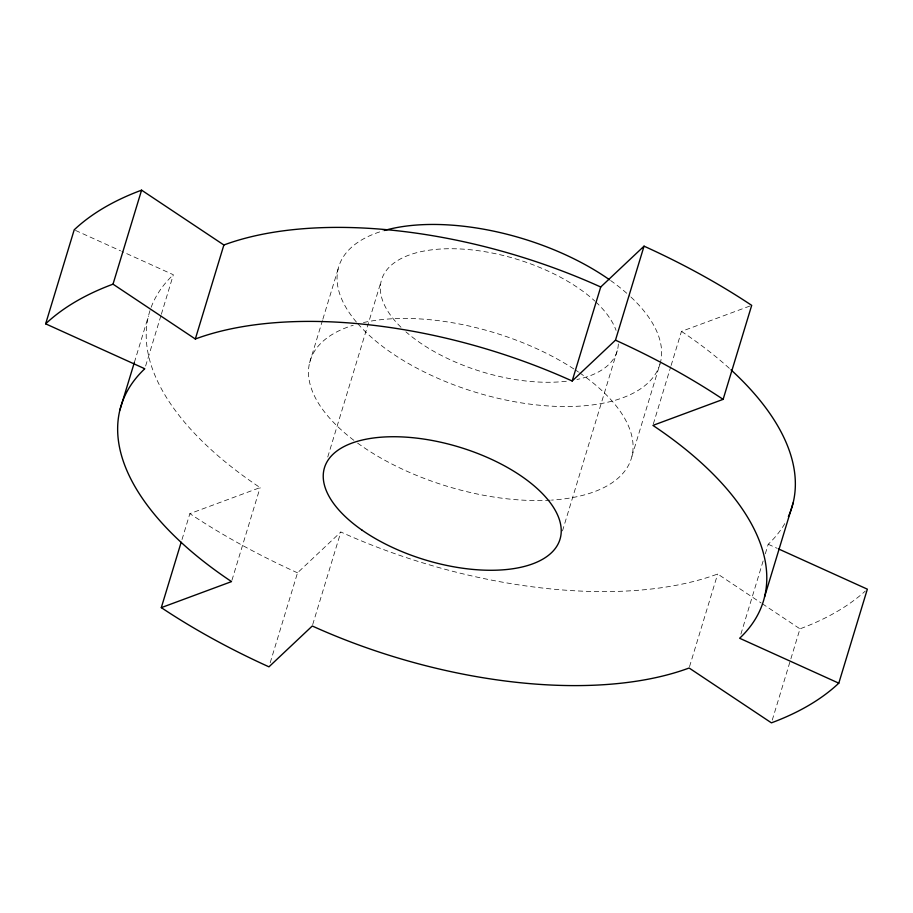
<?xml version="1.0" encoding="UTF-8"?>
<svg xmlns="http://www.w3.org/2000/svg" width="913" height="913" viewBox="0 0 913 913"><rect width="100%" height="100%" fill="white"/><g stroke="black" fill="none" stroke-linecap="round" stroke-linejoin="round"><path stroke-width="0.68" stroke-dasharray="4.57 3.42" d="M134.371 362.427L148.442 316.103M145.624 366.022L160.939 315.613M161.35 314.255L173.356 274.745L121.851 251.417M182.007 539.526L189.87 513.642L260.091 487.599A335.687 160.688 16.9 0 1 150.691 308.548M231.948 580.246L260.091 487.599M309.61 362.803L322.437 320.566M322.86 319.208L338.164 268.799M327.756 456.991L381.143 281.25M270.202 662.735L297.524 572.828L340.834 531.994A335.687 160.688 16.9 0 0 717.675 574.003L761.18 602.991M312.691 624.629L340.834 531.994M562.476 530.932L617.53 349.747M631.956 456.192L660.099 363.557M653.32 424.031L670.701 366.821M671.123 365.451L681.463 331.396L750.372 305.855M689.532 666.65L717.675 574.003M740.888 634.17L763.656 559.235M765.311 553.792L768.21 544.251A335.687 160.688 16.9 0 0 785.408 522.498M772.25 720.117L790.464 660.179M790.875 658.821L799.982 628.84A447.587 214.258 16.9 0 0 865.33 591.042M75.494 230.418L120.562 250.835M768.21 544.251L777.225 548.336M762.355 603.778L799.982 628.84M151.147 307.316A335.687 160.688 16.9 0 1 173.356 274.745M681.463 331.396A335.687 160.688 16.9 0 1 729.909 368.852M297.524 572.828A447.587 214.258 16.9 0 1 189.87 513.642M579.709 372.881A167.844 80.344 16.9 0 1 551.52 500.107M550.14 500.187A167.844 80.344 16.9 0 1 357.211 442.805M353.845 440.306A167.844 80.344 16.9 0 1 353.251 325.233M363.454 322.551A167.844 80.344 16.9 0 1 573.9 368.989M576.126 370.45A167.844 80.344 16.9 0 1 578.522 372.07M618.329 343.961A123.084 58.923 16.9 0 1 576.925 379.5M566.334 381.235A123.084 58.923 16.9 0 1 405.908 331.818M400.978 327.242A123.084 58.923 16.9 0 1 430.297 250.025A123.084 58.923 16.9 0 1 594.797 301.005M595.79 301.918A123.084 58.923 16.9 0 1 616.058 330.358M660.179 363.465A167.844 80.344 16.9 0 1 529.243 404.037A167.844 80.344 16.9 0 1 357.257 323.076M356.412 322.084A167.844 80.344 16.9 0 1 383.049 230.863M610.614 280.531A167.844 80.344 16.9 0 1 629.959 296.143M631.009 297.113A167.844 80.344 16.9 0 1 660.51 362.199"/><path stroke-width="1.37" d="M181.173 542.242L161.304 607.636L231.537 581.604A335.687 160.688 16.9 0 1 144.79 368.749L45.65 323.83L74.204 229.825A447.587 214.258 16.9 0 1 141.583 190.155L223.879 244.992A335.687 160.688 16.9 0 1 600.72 287.002L644.042 246.168A447.587 214.258 16.9 0 1 751.696 305.364L723.13 399.358L652.909 425.401A335.687 160.688 16.9 0 1 739.644 638.255L838.796 683.175L867.35 589.17L778.504 548.918M45.65 323.83A447.587 214.258 16.9 0 1 113.018 284.16L141.583 190.155M119.877 410.108L134.371 362.427M644.042 246.168L615.476 340.172L572.166 381.006A335.687 160.688 16.9 0 0 195.325 338.997L223.879 244.992M572.166 381.006L600.72 287.002M764.558 596.897L793.123 502.892M113.018 284.16L195.325 338.997M838.796 683.175A447.587 214.258 16.9 0 1 771.417 722.845L689.121 668.008A335.687 160.688 16.9 0 1 312.28 625.998L268.958 666.832A447.587 214.258 16.9 0 1 161.304 607.636M615.476 340.172A447.587 214.258 16.9 0 1 723.13 399.358M730.971 369.822A335.687 160.688 16.9 0 1 788.398 516.564M384.282 230.51A167.844 80.344 16.9 0 1 609.45 279.709M362.05 530.145A123.084 58.923 16.9 0 0 558.482 543.201A123.084 58.923 16.9 0 0 406.137 437.156A123.084 58.923 16.9 0 0 362.05 530.145"/></g></svg>
